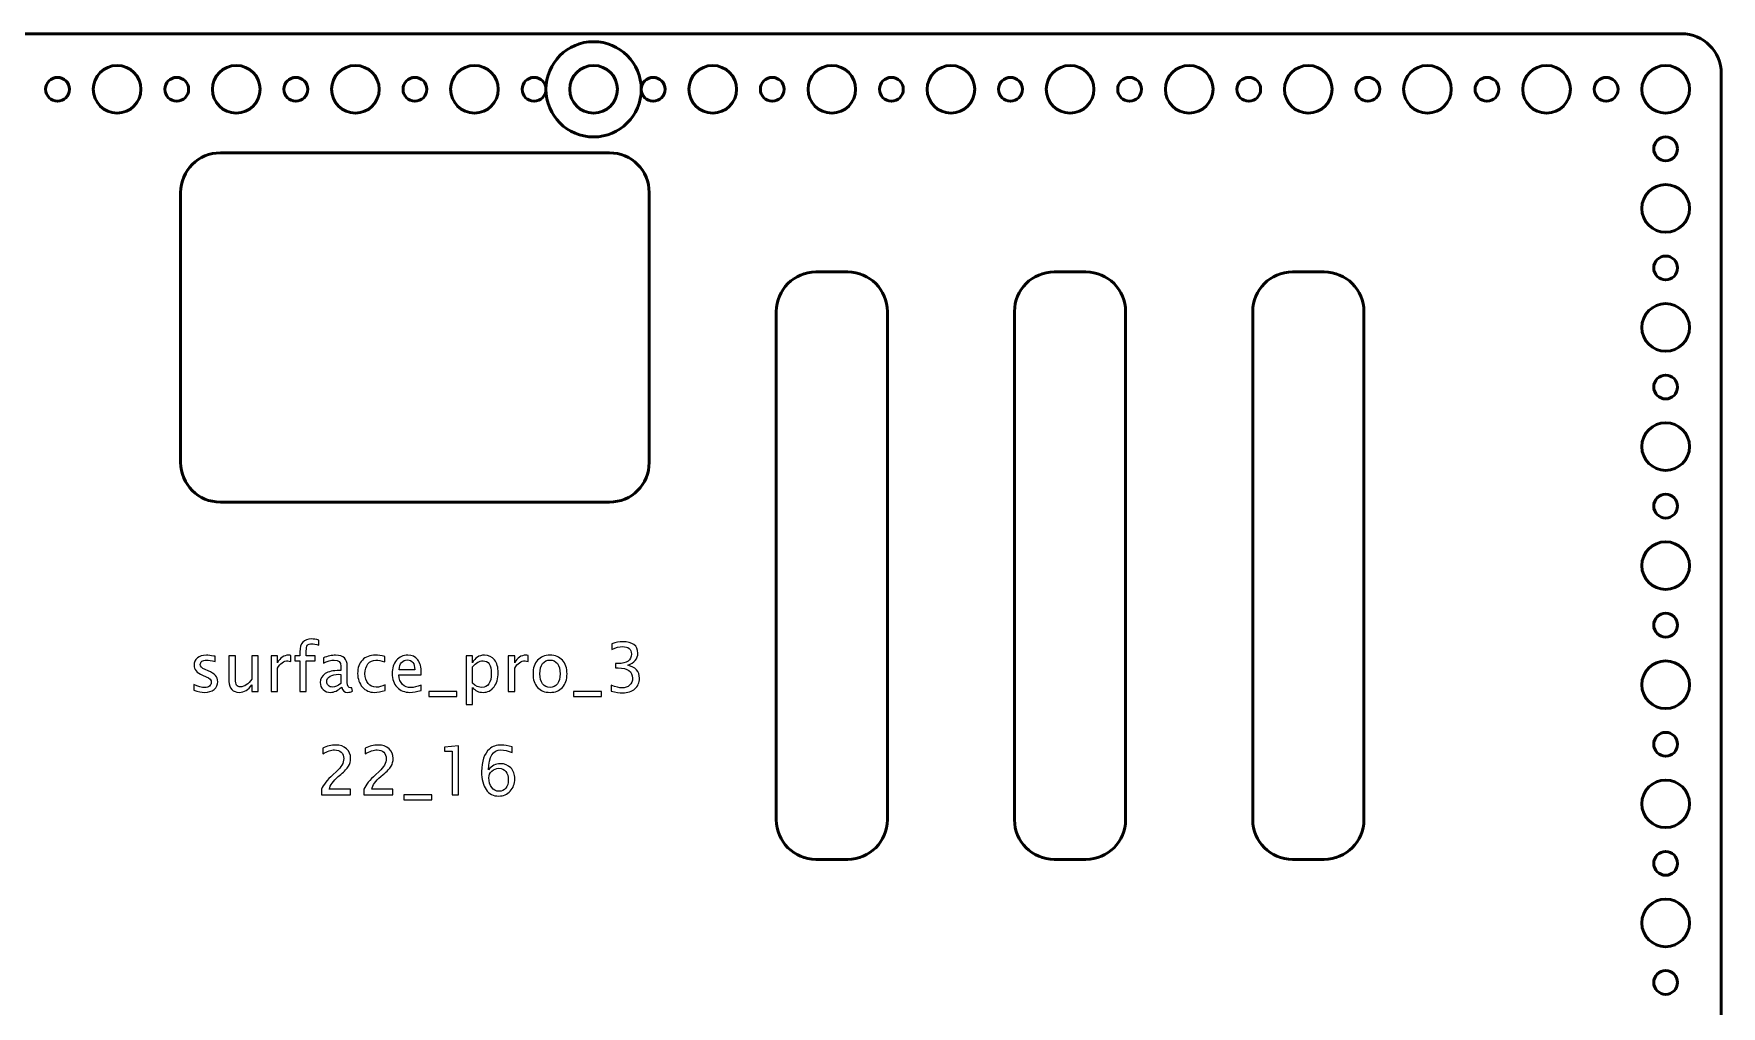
# Model space of a CAD drawing. Header units: centimetres. Extents: x -69 to 69, y -115 to 104.
# Drawn here: x 40.2 to 61.45, y -45.3 to -33.05 of the extents above; entities that cross this region are included whole.
import ezdxf

# ---------------------------------------------------------------- set-up
doc = ezdxf.new("R2010")
doc.units = ezdxf.units.CM
doc.header["$MEASUREMENT"] = 0
doc.layers.add('Layer 1', color=7, linetype='Continuous')

msp = doc.modelspace()

# ---------------------------------------------------------------- linework, layer by layer
at = {"layer": 'Layer 1', "color": 4, "lineweight": 53}
msp.add_ellipse((47.24999, -33.75001), major_axis=(0, 0.60001), ratio=1, dxfattribs=at)
at = {"layer": 'Layer 1', "lineweight": 53}
for centre, major_axis in [((41.24999, -33.75001), (0, 0.30001)), ((42.74999, -33.75001), (0, 0.30001)), ((44.24999, -33.75001), (0, 0.30001)), ((45.74999, -33.75001), (0, 0.30001)), ((47.24999, -33.75001), (0, 0.30001)), ((48.74999, -33.75001), (0, 0.30001)), ((50.24999, -33.75001), (0, 0.30001)), ((51.74999, -33.75001), (0, 0.30001)), ((53.24999, -33.75001), (0, 0.30001)), ((54.74999, -33.75001), (0, 0.30001)), ((56.24999, -33.75001), (0, 0.30001)), ((57.74999, -33.75001), (0, 0.30001)), ((59.24999, -33.75001), (0, 0.30001)), ((60.74999, -33.75001), (0, 0.30001)), ((40.5, -33.75), (0, 0.15)), ((42, -33.75), (0, 0.15)), ((43.5, -33.75), (0, 0.15)), ((45, -33.75), (0, 0.15)), ((46.5, -33.75), (0, 0.15)), ((48, -33.75), (0, 0.15)), ((49.5, -33.75), (0, 0.15)), ((51, -33.75), (0, 0.15)), ((52.5, -33.75), (0, 0.15)), ((54, -33.75), (0, 0.15)), ((55.5, -33.75), (0, 0.15)), ((57, -33.75), (0, 0.15)), ((58.5, -33.75), (0, 0.15)), ((60, -33.75), (0, 0.15))]:
    msp.add_ellipse(centre, major_axis=major_axis, ratio=1, dxfattribs=at)
for points, knots in [([(61.45, -56.45), (61.45, -56.45), (61.45, -33.55), (61.45, -33.55), (61.45, -33.55), (61.45, -33.27386), (61.22614, -33.05), (60.95, -33.05), (60.95, -33.05), (60.95, -33.05), (29.05, -33.05), (29.05, -33.05), (29.05, -33.05), (28.77386, -33.05), (28.55, -33.27386), (28.55, -33.55), (28.55, -33.55), (28.55, -33.55), (28.55, -56.45), (28.55, -56.45), (28.55, -56.45), (28.55, -56.72614), (28.77386, -56.95), (29.05, -56.95), (29.05, -56.95), (29.05, -56.95), (60.95, -56.95), (60.95, -56.95), (60.95, -56.95), (61.22614, -56.95), (61.45, -56.72614), (61.45, -56.45)], [0, 0, 0, 0, 0.11111111, 0.11111111, 0.11111111, 0.11111111, 0.22222222, 0.22222222, 0.22222222, 0.22222222, 0.33333333, 0.33333333, 0.33333333, 0.33333333, 0.44444444, 0.44444444, 0.44444444, 0.44444444, 0.55555556, 0.55555556, 0.55555556, 0.55555556, 0.66666667, 0.66666667, 0.66666667, 0.66666667, 0.77777778, 0.77777778, 0.77777778, 0.77777778, 1, 1, 1, 1]), ([(60.9, -34.5), (60.9, -34.41716), (60.83284, -34.35), (60.75, -34.35), (60.75, -34.35), (60.66716, -34.35), (60.6, -34.41716), (60.6, -34.5), (60.6, -34.5), (60.6, -34.58284), (60.66716, -34.65), (60.75, -34.65), (60.75, -34.65), (60.83284, -34.65), (60.9, -34.58284), (60.9, -34.5)], [0, 0, 0, 0, 0.2, 0.2, 0.2, 0.2, 0.4, 0.4, 0.4, 0.4, 0.6, 0.6, 0.6, 0.6, 1, 1, 1, 1]), ([(47.95, -38.45), (47.95, -38.45), (47.95, -35.05), (47.95, -35.05), (47.95, -35.05), (47.95, -34.77386), (47.72614, -34.55), (47.45, -34.55), (47.45, -34.55), (47.45, -34.55), (42.55, -34.55), (42.55, -34.55), (42.55, -34.55), (42.27386, -34.55), (42.05, -34.77386), (42.05, -35.05), (42.05, -35.05), (42.05, -35.05), (42.05, -38.45), (42.05, -38.45), (42.05, -38.45), (42.05, -38.72614), (42.27386, -38.95), (42.55, -38.95), (42.55, -38.95), (42.55, -38.95), (47.45, -38.95), (47.45, -38.95), (47.45, -38.95), (47.72614, -38.95), (47.95, -38.72614), (47.95, -38.45)], [0, 0, 0, 0, 0.11111111, 0.11111111, 0.11111111, 0.11111111, 0.22222222, 0.22222222, 0.22222222, 0.22222222, 0.33333333, 0.33333333, 0.33333333, 0.33333333, 0.44444444, 0.44444444, 0.44444444, 0.44444444, 0.55555556, 0.55555556, 0.55555556, 0.55555556, 0.66666667, 0.66666667, 0.66666667, 0.66666667, 0.77777778, 0.77777778, 0.77777778, 0.77777778, 1, 1, 1, 1]), ([(61.05, -35.25), (61.05, -35.08431), (60.91569, -34.95), (60.75, -34.95), (60.75, -34.95), (60.58431, -34.95), (60.45, -35.08431), (60.45, -35.25), (60.45, -35.25), (60.45, -35.41569), (60.58431, -35.55), (60.75, -35.55), (60.75, -35.55), (60.91569, -35.55), (61.05, -35.41569), (61.05, -35.25)], [0, 0, 0, 0, 0.2, 0.2, 0.2, 0.2, 0.4, 0.4, 0.4, 0.4, 0.6, 0.6, 0.6, 0.6, 1, 1, 1, 1]), ([(60.9, -36), (60.9, -35.91716), (60.83284, -35.85), (60.75, -35.85), (60.75, -35.85), (60.66716, -35.85), (60.6, -35.91716), (60.6, -36), (60.6, -36), (60.6, -36.08284), (60.66716, -36.15), (60.75, -36.15), (60.75, -36.15), (60.83284, -36.15), (60.9, -36.08284), (60.9, -36)], [0, 0, 0, 0, 0.2, 0.2, 0.2, 0.2, 0.4, 0.4, 0.4, 0.4, 0.6, 0.6, 0.6, 0.6, 1, 1, 1, 1]), ([(50.95, -42.95), (50.95, -42.95), (50.95, -36.55), (50.95, -36.55), (50.95, -36.55), (50.95, -36.27386), (50.72614, -36.05), (50.45, -36.05), (50.45, -36.05), (50.45, -36.05), (50.05, -36.05), (50.05, -36.05), (50.05, -36.05), (49.77386, -36.05), (49.55, -36.27386), (49.55, -36.55), (49.55, -36.55), (49.55, -36.55), (49.55, -42.95), (49.55, -42.95), (49.55, -42.95), (49.55, -43.22614), (49.77386, -43.45), (50.05, -43.45), (50.05, -43.45), (50.05, -43.45), (50.45, -43.45), (50.45, -43.45), (50.45, -43.45), (50.72614, -43.45), (50.95, -43.22614), (50.95, -42.95)], [0, 0, 0, 0, 0.11111111, 0.11111111, 0.11111111, 0.11111111, 0.22222222, 0.22222222, 0.22222222, 0.22222222, 0.33333333, 0.33333333, 0.33333333, 0.33333333, 0.44444444, 0.44444444, 0.44444444, 0.44444444, 0.55555556, 0.55555556, 0.55555556, 0.55555556, 0.66666667, 0.66666667, 0.66666667, 0.66666667, 0.77777778, 0.77777778, 0.77777778, 0.77777778, 1, 1, 1, 1]), ([(53.95, -42.95), (53.95, -42.95), (53.95, -36.55), (53.95, -36.55), (53.95, -36.55), (53.95, -36.27386), (53.72614, -36.05), (53.45, -36.05), (53.45, -36.05), (53.45, -36.05), (53.05, -36.05), (53.05, -36.05), (53.05, -36.05), (52.77386, -36.05), (52.55, -36.27386), (52.55, -36.55), (52.55, -36.55), (52.55, -36.55), (52.55, -42.95), (52.55, -42.95), (52.55, -42.95), (52.55, -43.22614), (52.77386, -43.45), (53.05, -43.45), (53.05, -43.45), (53.05, -43.45), (53.45, -43.45), (53.45, -43.45), (53.45, -43.45), (53.72614, -43.45), (53.95, -43.22614), (53.95, -42.95)], [0, 0, 0, 0, 0.11111111, 0.11111111, 0.11111111, 0.11111111, 0.22222222, 0.22222222, 0.22222222, 0.22222222, 0.33333333, 0.33333333, 0.33333333, 0.33333333, 0.44444444, 0.44444444, 0.44444444, 0.44444444, 0.55555556, 0.55555556, 0.55555556, 0.55555556, 0.66666667, 0.66666667, 0.66666667, 0.66666667, 0.77777778, 0.77777778, 0.77777778, 0.77777778, 1, 1, 1, 1]), ([(56.95, -42.95), (56.95, -42.95), (56.95, -36.55), (56.95, -36.55), (56.95, -36.55), (56.95, -36.27386), (56.72614, -36.05), (56.45, -36.05), (56.45, -36.05), (56.45, -36.05), (56.05, -36.05), (56.05, -36.05), (56.05, -36.05), (55.77386, -36.05), (55.55, -36.27386), (55.55, -36.55), (55.55, -36.55), (55.55, -36.55), (55.55, -42.95), (55.55, -42.95), (55.55, -42.95), (55.55, -43.22614), (55.77386, -43.45), (56.05, -43.45), (56.05, -43.45), (56.05, -43.45), (56.45, -43.45), (56.45, -43.45), (56.45, -43.45), (56.72614, -43.45), (56.95, -43.22614), (56.95, -42.95)], [0, 0, 0, 0, 0.11111111, 0.11111111, 0.11111111, 0.11111111, 0.22222222, 0.22222222, 0.22222222, 0.22222222, 0.33333333, 0.33333333, 0.33333333, 0.33333333, 0.44444444, 0.44444444, 0.44444444, 0.44444444, 0.55555556, 0.55555556, 0.55555556, 0.55555556, 0.66666667, 0.66666667, 0.66666667, 0.66666667, 0.77777778, 0.77777778, 0.77777778, 0.77777778, 1, 1, 1, 1]), ([(61.05, -36.75), (61.05, -36.58431), (60.91569, -36.45), (60.75, -36.45), (60.75, -36.45), (60.58431, -36.45), (60.45, -36.58431), (60.45, -36.75), (60.45, -36.75), (60.45, -36.91569), (60.58431, -37.05), (60.75, -37.05), (60.75, -37.05), (60.91569, -37.05), (61.05, -36.91569), (61.05, -36.75)], [0, 0, 0, 0, 0.2, 0.2, 0.2, 0.2, 0.4, 0.4, 0.4, 0.4, 0.6, 0.6, 0.6, 0.6, 1, 1, 1, 1]), ([(60.6, -37.5), (60.6, -37.41716), (60.66716, -37.35), (60.75, -37.35), (60.75, -37.35), (60.83284, -37.35), (60.9, -37.41716), (60.9, -37.5), (60.9, -37.5), (60.9, -37.58284), (60.83284, -37.65), (60.75, -37.65), (60.75, -37.65), (60.66716, -37.65), (60.6, -37.58284), (60.6, -37.5)], [0, 0, 0, 0, 0.2, 0.2, 0.2, 0.2, 0.4, 0.4, 0.4, 0.4, 0.6, 0.6, 0.6, 0.6, 1, 1, 1, 1]), ([(60.45, -38.25), (60.45, -38.08431), (60.58431, -37.95), (60.75, -37.95), (60.75, -37.95), (60.91569, -37.95), (61.05, -38.08431), (61.05, -38.25), (61.05, -38.25), (61.05, -38.41569), (60.91569, -38.55), (60.75, -38.55), (60.75, -38.55), (60.58431, -38.55), (60.45, -38.41569), (60.45, -38.25)], [0, 0, 0, 0, 0.2, 0.2, 0.2, 0.2, 0.4, 0.4, 0.4, 0.4, 0.6, 0.6, 0.6, 0.6, 1, 1, 1, 1]), ([(60.6, -39), (60.6, -38.91716), (60.66716, -38.85), (60.75, -38.85), (60.75, -38.85), (60.83284, -38.85), (60.9, -38.91716), (60.9, -39), (60.9, -39), (60.9, -39.08284), (60.83284, -39.15), (60.75, -39.15), (60.75, -39.15), (60.66716, -39.15), (60.6, -39.08284), (60.6, -39)], [0, 0, 0, 0, 0.2, 0.2, 0.2, 0.2, 0.4, 0.4, 0.4, 0.4, 0.6, 0.6, 0.6, 0.6, 1, 1, 1, 1]), ([(60.45, -39.75), (60.45, -39.58431), (60.58431, -39.45), (60.75, -39.45), (60.75, -39.45), (60.91569, -39.45), (61.05, -39.58431), (61.05, -39.75), (61.05, -39.75), (61.05, -39.91569), (60.91569, -40.05), (60.75, -40.05), (60.75, -40.05), (60.58431, -40.05), (60.45, -39.91569), (60.45, -39.75)], [0, 0, 0, 0, 0.2, 0.2, 0.2, 0.2, 0.4, 0.4, 0.4, 0.4, 0.6, 0.6, 0.6, 0.6, 1, 1, 1, 1]), ([(60.6, -40.5), (60.6, -40.41716), (60.66716, -40.35), (60.75, -40.35), (60.75, -40.35), (60.83284, -40.35), (60.9, -40.41716), (60.9, -40.5), (60.9, -40.5), (60.9, -40.58284), (60.83284, -40.65), (60.75, -40.65), (60.75, -40.65), (60.66716, -40.65), (60.6, -40.58284), (60.6, -40.5)], [0, 0, 0, 0, 0.2, 0.2, 0.2, 0.2, 0.4, 0.4, 0.4, 0.4, 0.6, 0.6, 0.6, 0.6, 1, 1, 1, 1]), ([(60.45, -41.25), (60.45, -41.08431), (60.58431, -40.95), (60.75, -40.95), (60.75, -40.95), (60.91569, -40.95), (61.05, -41.08431), (61.05, -41.25), (61.05, -41.25), (61.05, -41.41569), (60.91569, -41.55), (60.75, -41.55), (60.75, -41.55), (60.58431, -41.55), (60.45, -41.41569), (60.45, -41.25)], [0, 0, 0, 0, 0.2, 0.2, 0.2, 0.2, 0.4, 0.4, 0.4, 0.4, 0.6, 0.6, 0.6, 0.6, 1, 1, 1, 1]), ([(60.6, -42), (60.6, -41.91716), (60.66716, -41.85), (60.75, -41.85), (60.75, -41.85), (60.83284, -41.85), (60.9, -41.91716), (60.9, -42), (60.9, -42), (60.9, -42.08284), (60.83284, -42.15), (60.75, -42.15), (60.75, -42.15), (60.66716, -42.15), (60.6, -42.08284), (60.6, -42)], [0, 0, 0, 0, 0.2, 0.2, 0.2, 0.2, 0.4, 0.4, 0.4, 0.4, 0.6, 0.6, 0.6, 0.6, 1, 1, 1, 1]), ([(60.45, -42.75), (60.45, -42.58431), (60.58431, -42.45), (60.75, -42.45), (60.75, -42.45), (60.91569, -42.45), (61.05, -42.58431), (61.05, -42.75), (61.05, -42.75), (61.05, -42.91569), (60.91569, -43.05), (60.75, -43.05), (60.75, -43.05), (60.58431, -43.05), (60.45, -42.91569), (60.45, -42.75)], [0, 0, 0, 0, 0.2, 0.2, 0.2, 0.2, 0.4, 0.4, 0.4, 0.4, 0.6, 0.6, 0.6, 0.6, 1, 1, 1, 1]), ([(60.6, -43.5), (60.6, -43.41716), (60.66716, -43.35), (60.75, -43.35), (60.75, -43.35), (60.83284, -43.35), (60.9, -43.41716), (60.9, -43.5), (60.9, -43.5), (60.9, -43.58284), (60.83284, -43.65), (60.75, -43.65), (60.75, -43.65), (60.66716, -43.65), (60.6, -43.58284), (60.6, -43.5)], [0, 0, 0, 0, 0.2, 0.2, 0.2, 0.2, 0.4, 0.4, 0.4, 0.4, 0.6, 0.6, 0.6, 0.6, 1, 1, 1, 1]), ([(60.45, -44.25), (60.45, -44.08431), (60.58431, -43.95), (60.75, -43.95), (60.75, -43.95), (60.91569, -43.95), (61.05, -44.08431), (61.05, -44.25), (61.05, -44.25), (61.05, -44.41569), (60.91569, -44.55), (60.75, -44.55), (60.75, -44.55), (60.58431, -44.55), (60.45, -44.41569), (60.45, -44.25)], [0, 0, 0, 0, 0.2, 0.2, 0.2, 0.2, 0.4, 0.4, 0.4, 0.4, 0.6, 0.6, 0.6, 0.6, 1, 1, 1, 1]), ([(60.6, -45), (60.6, -44.91716), (60.66716, -44.85), (60.75, -44.85), (60.75, -44.85), (60.83284, -44.85), (60.9, -44.91716), (60.9, -45), (60.9, -45), (60.9, -45.08284), (60.83284, -45.15), (60.75, -45.15), (60.75, -45.15), (60.66716, -45.15), (60.6, -45.08284), (60.6, -45)], [0, 0, 0, 0, 0.2, 0.2, 0.2, 0.2, 0.4, 0.4, 0.4, 0.4, 0.6, 0.6, 0.6, 0.6, 1, 1, 1, 1])]:
    msp.add_open_spline(points, degree=3, knots=knots, dxfattribs=at)
at = {"layer": 'Layer 1', "color": 5, "lineweight": 9}
for points, knots in [([(43.55091, -41.33622), (43.55091, -41.33622), (43.55091, -40.94845), (43.55091, -40.94845), (43.55091, -40.94845), (43.55091, -40.94845), (43.48727, -40.94845), (43.48727, -40.94845), (43.48727, -40.94845), (43.48727, -40.94845), (43.48727, -40.88748), (43.48727, -40.88748), (43.48727, -40.88748), (43.48727, -40.88748), (43.55091, -40.88748), (43.55091, -40.88748), (43.55091, -40.88748), (43.55091, -40.88748), (43.55091, -40.83372), (43.55091, -40.83372), (43.55091, -40.83372), (43.55091, -40.72676), (43.59974, -40.67328), (43.69738, -40.67328), (43.69738, -40.67328), (43.72476, -40.67328), (43.7558, -40.67779), (43.79052, -40.68682), (43.79052, -40.68682), (43.79052, -40.68682), (43.79052, -40.75202), (43.79052, -40.75202), (43.79052, -40.75202), (43.75369, -40.74016), (43.7242, -40.73424), (43.70204, -40.73424), (43.70204, -40.73424), (43.67509, -40.73424), (43.65674, -40.74059), (43.64701, -40.75343), (43.64701, -40.75343), (43.63713, -40.76627), (43.63219, -40.79012), (43.63219, -40.82497), (43.63219, -40.82497), (43.63219, -40.82497), (43.63219, -40.88748), (43.63219, -40.88748), (43.63219, -40.88748), (43.63219, -40.88748), (43.74494, -40.88748), (43.74494, -40.88748), (43.74494, -40.88748), (43.74494, -40.88748), (43.74494, -40.94845), (43.74494, -40.94845), (43.74494, -40.94845), (43.74494, -40.94845), (43.63219, -40.94845), (43.63219, -40.94845), (43.63219, -40.94845), (43.63219, -40.94845), (43.63219, -41.33622), (43.63219, -41.33622), (43.63219, -41.33622), (43.63219, -41.33622), (43.55091, -41.33622), (43.55091, -41.33622)], [0, 0, 0, 0, 0.05555556, 0.05555556, 0.05555556, 0.05555556, 0.11111111, 0.11111111, 0.11111111, 0.11111111, 0.16666667, 0.16666667, 0.16666667, 0.16666667, 0.22222222, 0.22222222, 0.22222222, 0.22222222, 0.27777778, 0.27777778, 0.27777778, 0.27777778, 0.33333333, 0.33333333, 0.33333333, 0.33333333, 0.38888889, 0.38888889, 0.38888889, 0.38888889, 0.44444444, 0.44444444, 0.44444444, 0.44444444, 0.5, 0.5, 0.5, 0.5, 0.55555556, 0.55555556, 0.55555556, 0.55555556, 0.61111111, 0.61111111, 0.61111111, 0.61111111, 0.66666667, 0.66666667, 0.66666667, 0.66666667, 0.72222222, 0.72222222, 0.72222222, 0.72222222, 0.77777778, 0.77777778, 0.77777778, 0.77777778, 0.83333333, 0.83333333, 0.83333333, 0.83333333, 0.88888889, 0.88888889, 0.88888889, 0.88888889, 1, 1, 1, 1]), ([(47.47101, -41.33199), (47.47101, -41.33199), (47.47101, -41.25579), (47.47101, -41.25579), (47.47101, -41.25579), (47.52915, -41.27893), (47.57473, -41.2905), (47.60817, -41.2905), (47.60817, -41.2905), (47.64754, -41.2905), (47.67929, -41.27921), (47.7037, -41.25649), (47.7037, -41.25649), (47.72812, -41.23377), (47.74025, -41.20414), (47.74025, -41.16773), (47.74025, -41.16773), (47.74025, -41.08137), (47.68014, -41.03819), (47.55991, -41.03819), (47.55991, -41.03819), (47.55991, -41.03819), (47.52774, -41.03819), (47.52774, -41.03819), (47.52774, -41.03819), (47.52774, -41.03819), (47.52774, -40.98358), (47.52774, -40.98358), (47.52774, -40.98358), (47.52774, -40.98358), (47.55624, -40.98316), (47.55624, -40.98316), (47.55624, -40.98316), (47.66927, -40.98316), (47.72586, -40.94337), (47.72586, -40.86364), (47.72586, -40.86364), (47.72586, -40.80112), (47.68832, -40.7698), (47.61339, -40.7698), (47.61339, -40.7698), (47.57318, -40.7698), (47.52858, -40.78137), (47.47948, -40.80451), (47.47948, -40.80451), (47.47948, -40.80451), (47.47948, -40.73339), (47.47948, -40.73339), (47.47948, -40.73339), (47.5276, -40.71702), (47.57402, -40.70884), (47.61861, -40.70884), (47.61861, -40.70884), (47.67929, -40.70884), (47.726, -40.72097), (47.75845, -40.74524), (47.75845, -40.74524), (47.79091, -40.76937), (47.80714, -40.80451), (47.80714, -40.85051), (47.80714, -40.85051), (47.80714, -40.92234), (47.76466, -40.97356), (47.67957, -41.00404), (47.67957, -41.00404), (47.77821, -41.02704), (47.82746, -41.08109), (47.82746, -41.16646), (47.82746, -41.16646), (47.82746, -41.22404), (47.80841, -41.26933), (47.77045, -41.30221), (47.77045, -41.30221), (47.73249, -41.33509), (47.68028, -41.35146), (47.61396, -41.35146), (47.61396, -41.35146), (47.57614, -41.35146), (47.52858, -41.34497), (47.47101, -41.33199)], [0, 0, 0, 0, 0.04761905, 0.04761905, 0.04761905, 0.04761905, 0.0952381, 0.0952381, 0.0952381, 0.0952381, 0.14285714, 0.14285714, 0.14285714, 0.14285714, 0.19047619, 0.19047619, 0.19047619, 0.19047619, 0.23809524, 0.23809524, 0.23809524, 0.23809524, 0.28571429, 0.28571429, 0.28571429, 0.28571429, 0.33333333, 0.33333333, 0.33333333, 0.33333333, 0.38095238, 0.38095238, 0.38095238, 0.38095238, 0.42857143, 0.42857143, 0.42857143, 0.42857143, 0.47619048, 0.47619048, 0.47619048, 0.47619048, 0.52380952, 0.52380952, 0.52380952, 0.52380952, 0.57142857, 0.57142857, 0.57142857, 0.57142857, 0.61904762, 0.61904762, 0.61904762, 0.61904762, 0.66666667, 0.66666667, 0.66666667, 0.66666667, 0.71428571, 0.71428571, 0.71428571, 0.71428571, 0.76190476, 0.76190476, 0.76190476, 0.76190476, 0.80952381, 0.80952381, 0.80952381, 0.80952381, 0.85714286, 0.85714286, 0.85714286, 0.85714286, 0.9047619, 0.9047619, 0.9047619, 0.9047619, 1, 1, 1, 1]), ([(42.21599, -41.32013), (42.21599, -41.32013), (42.21599, -41.24563), (42.21599, -41.24563), (42.21599, -41.24563), (42.26919, -41.27216), (42.31534, -41.28542), (42.35471, -41.28542), (42.35471, -41.28542), (42.37813, -41.28542), (42.3976, -41.27907), (42.41299, -41.26637), (42.41299, -41.26637), (42.42837, -41.25381), (42.43613, -41.23801), (42.43613, -41.21896), (42.43613, -41.21896), (42.43613, -41.19116), (42.41454, -41.16816), (42.37136, -41.14995), (42.37136, -41.14995), (42.37136, -41.14995), (42.3238, -41.12977), (42.3238, -41.12977), (42.3238, -41.12977), (42.25367, -41.1007), (42.21853, -41.05865), (42.21853, -41.00404), (42.21853, -41.00404), (42.21853, -40.96496), (42.23236, -40.93419), (42.26002, -40.91176), (42.26002, -40.91176), (42.28768, -40.88932), (42.32564, -40.87817), (42.37376, -40.87817), (42.37376, -40.87817), (42.39873, -40.87817), (42.42978, -40.88156), (42.46661, -40.88847), (42.46661, -40.88847), (42.46661, -40.88847), (42.48354, -40.89172), (42.48354, -40.89172), (42.48354, -40.89172), (42.48354, -40.89172), (42.48354, -40.95945), (42.48354, -40.95945), (42.48354, -40.95945), (42.43824, -40.94591), (42.40212, -40.93913), (42.37517, -40.93913), (42.37517, -40.93913), (42.35146, -40.93913), (42.33269, -40.94435), (42.31844, -40.95465), (42.31844, -40.95465), (42.30433, -40.96496), (42.29727, -40.97878), (42.29727, -40.99614), (42.29727, -40.99614), (42.29727, -41.02055), (42.31703, -41.0413), (42.35668, -41.05809), (42.35668, -41.05809), (42.35668, -41.05809), (42.39577, -41.0746), (42.39577, -41.0746), (42.39577, -41.0746), (42.44008, -41.09323), (42.47141, -41.11298), (42.48975, -41.13372), (42.48975, -41.13372), (42.50824, -41.15447), (42.51741, -41.18043), (42.51741, -41.21148), (42.51741, -41.21148), (42.51741, -41.25085), (42.50189, -41.28316), (42.4707, -41.30842), (42.4707, -41.30842), (42.43966, -41.33368), (42.39986, -41.34638), (42.35146, -41.34638), (42.35146, -41.34638), (42.31421, -41.34638), (42.26919, -41.33763), (42.21599, -41.32013)], [0, 0, 0, 0, 0.04347826, 0.04347826, 0.04347826, 0.04347826, 0.08695652, 0.08695652, 0.08695652, 0.08695652, 0.13043478, 0.13043478, 0.13043478, 0.13043478, 0.17391304, 0.17391304, 0.17391304, 0.17391304, 0.2173913, 0.2173913, 0.2173913, 0.2173913, 0.26086957, 0.26086957, 0.26086957, 0.26086957, 0.30434783, 0.30434783, 0.30434783, 0.30434783, 0.34782609, 0.34782609, 0.34782609, 0.34782609, 0.39130435, 0.39130435, 0.39130435, 0.39130435, 0.43478261, 0.43478261, 0.43478261, 0.43478261, 0.47826087, 0.47826087, 0.47826087, 0.47826087, 0.52173913, 0.52173913, 0.52173913, 0.52173913, 0.56521739, 0.56521739, 0.56521739, 0.56521739, 0.60869565, 0.60869565, 0.60869565, 0.60869565, 0.65217391, 0.65217391, 0.65217391, 0.65217391, 0.69565217, 0.69565217, 0.69565217, 0.69565217, 0.73913043, 0.73913043, 0.73913043, 0.73913043, 0.7826087, 0.7826087, 0.7826087, 0.7826087, 0.82608696, 0.82608696, 0.82608696, 0.82608696, 0.86956522, 0.86956522, 0.86956522, 0.86956522, 0.91304348, 0.91304348, 0.91304348, 0.91304348, 1, 1, 1, 1]), ([(42.94483, -41.33622), (42.94483, -41.33622), (42.94483, -41.25184), (42.94483, -41.25184), (42.94483, -41.25184), (42.90151, -41.31491), (42.84888, -41.34638), (42.78707, -41.34638), (42.78707, -41.34638), (42.74784, -41.34638), (42.71666, -41.3341), (42.69351, -41.30941), (42.69351, -41.30941), (42.67023, -41.28471), (42.65866, -41.25155), (42.65866, -41.20964), (42.65866, -41.20964), (42.65866, -41.20964), (42.65866, -40.88748), (42.65866, -40.88748), (42.65866, -40.88748), (42.65866, -40.88748), (42.73994, -40.88748), (42.73994, -40.88748), (42.73994, -40.88748), (42.73994, -40.88748), (42.73994, -41.18311), (42.73994, -41.18311), (42.73994, -41.18311), (42.73994, -41.21684), (42.74488, -41.24069), (42.75462, -41.2548), (42.75462, -41.2548), (42.76449, -41.26905), (42.78086, -41.27611), (42.80386, -41.27611), (42.80386, -41.27611), (42.85354, -41.27611), (42.90067, -41.24351), (42.94483, -41.17817), (42.94483, -41.17817), (42.94483, -41.17817), (42.94483, -40.88748), (42.94483, -40.88748), (42.94483, -40.88748), (42.94483, -40.88748), (43.02612, -40.88748), (43.02612, -40.88748), (43.02612, -40.88748), (43.02612, -40.88748), (43.02612, -41.33622), (43.02612, -41.33622), (43.02612, -41.33622), (43.02612, -41.33622), (42.94483, -41.33622), (42.94483, -41.33622)], [0, 0, 0, 0, 0.06666667, 0.06666667, 0.06666667, 0.06666667, 0.13333333, 0.13333333, 0.13333333, 0.13333333, 0.2, 0.2, 0.2, 0.2, 0.26666667, 0.26666667, 0.26666667, 0.26666667, 0.33333333, 0.33333333, 0.33333333, 0.33333333, 0.4, 0.4, 0.4, 0.4, 0.46666667, 0.46666667, 0.46666667, 0.46666667, 0.53333333, 0.53333333, 0.53333333, 0.53333333, 0.6, 0.6, 0.6, 0.6, 0.66666667, 0.66666667, 0.66666667, 0.66666667, 0.73333333, 0.73333333, 0.73333333, 0.73333333, 0.8, 0.8, 0.8, 0.8, 0.86666667, 0.86666667, 0.86666667, 0.86666667, 1, 1, 1, 1]), ([(43.18924, -41.33622), (43.18924, -41.33622), (43.18924, -40.88748), (43.18924, -40.88748), (43.18924, -40.88748), (43.18924, -40.88748), (43.27052, -40.88748), (43.27052, -40.88748), (43.27052, -40.88748), (43.27052, -40.88748), (43.27052, -40.97229), (43.27052, -40.97229), (43.27052, -40.97229), (43.30284, -40.9095), (43.34968, -40.87817), (43.41121, -40.87817), (43.41121, -40.87817), (43.41953, -40.87817), (43.42828, -40.87888), (43.43731, -40.88029), (43.43731, -40.88029), (43.43731, -40.88029), (43.43731, -40.95635), (43.43731, -40.95635), (43.43731, -40.95635), (43.4232, -40.95169), (43.41079, -40.94929), (43.40006, -40.94929), (43.40006, -40.94929), (43.34841, -40.94929), (43.30523, -40.97977), (43.27052, -41.04087), (43.27052, -41.04087), (43.27052, -41.04087), (43.27052, -41.33622), (43.27052, -41.33622), (43.27052, -41.33622), (43.27052, -41.33622), (43.18924, -41.33622), (43.18924, -41.33622)], [0, 0, 0, 0, 0.09090909, 0.09090909, 0.09090909, 0.09090909, 0.18181818, 0.18181818, 0.18181818, 0.18181818, 0.27272727, 0.27272727, 0.27272727, 0.27272727, 0.36363636, 0.36363636, 0.36363636, 0.36363636, 0.45454545, 0.45454545, 0.45454545, 0.45454545, 0.54545455, 0.54545455, 0.54545455, 0.54545455, 0.63636364, 0.63636364, 0.63636364, 0.63636364, 0.72727273, 0.72727273, 0.72727273, 0.72727273, 0.81818182, 0.81818182, 0.81818182, 0.81818182, 1, 1, 1, 1]), ([(44.07824, -41.27907), (44.02942, -41.32394), (43.98243, -41.34638), (43.93727, -41.34638), (43.93727, -41.34638), (43.90016, -41.34638), (43.86926, -41.33481), (43.84484, -41.31153), (43.84484, -41.31153), (43.82029, -41.28824), (43.80801, -41.25889), (43.80801, -41.22347), (43.80801, -41.22347), (43.80801, -41.17451), (43.82862, -41.13683), (43.86982, -41.11058), (43.86982, -41.11058), (43.91103, -41.08434), (43.97015, -41.07121), (44.0472, -41.07121), (44.0472, -41.07121), (44.0472, -41.07121), (44.06625, -41.07121), (44.06625, -41.07121), (44.06625, -41.07121), (44.06625, -41.07121), (44.06625, -41.01717), (44.06625, -41.01717), (44.06625, -41.01717), (44.06625, -40.9651), (44.03915, -40.93913), (43.98483, -40.93913), (43.98483, -40.93913), (43.94278, -40.93913), (43.89677, -40.9524), (43.84696, -40.97893), (43.84696, -40.97893), (43.84696, -40.97893), (43.84696, -40.91204), (43.84696, -40.91204), (43.84696, -40.91204), (43.90171, -40.88946), (43.95336, -40.87817), (44.00176, -40.87817), (44.00176, -40.87817), (44.05157, -40.87817), (44.0884, -40.88946), (44.11197, -40.91218), (44.11197, -40.91218), (44.13567, -40.9349), (44.14753, -40.96989), (44.14753, -41.01717), (44.14753, -41.01717), (44.14753, -41.01717), (44.14753, -41.21994), (44.14753, -41.21994), (44.14753, -41.21994), (44.14753, -41.26637), (44.16178, -41.28965), (44.19043, -41.28965), (44.19043, -41.28965), (44.19395, -41.28965), (44.19918, -41.28909), (44.20609, -41.28796), (44.20609, -41.28796), (44.20609, -41.28796), (44.21188, -41.33312), (44.21188, -41.33312), (44.21188, -41.33312), (44.19339, -41.34201), (44.17307, -41.34638), (44.15077, -41.34638), (44.15077, -41.34638), (44.11281, -41.34638), (44.08868, -41.32394), (44.07824, -41.27907)], [0, 0, 0, 0, 0.05, 0.05, 0.05, 0.05, 0.1, 0.1, 0.1, 0.1, 0.15, 0.15, 0.15, 0.15, 0.2, 0.2, 0.2, 0.2, 0.25, 0.25, 0.25, 0.25, 0.3, 0.3, 0.3, 0.3, 0.35, 0.35, 0.35, 0.35, 0.4, 0.4, 0.4, 0.4, 0.45, 0.45, 0.45, 0.45, 0.5, 0.5, 0.5, 0.5, 0.55, 0.55, 0.55, 0.55, 0.6, 0.6, 0.6, 0.6, 0.65, 0.65, 0.65, 0.65, 0.7, 0.7, 0.7, 0.7, 0.75, 0.75, 0.75, 0.75, 0.8, 0.8, 0.8, 0.8, 0.85, 0.85, 0.85, 0.85, 0.9, 0.9, 0.9, 0.9, 1, 1, 1, 1]), ([(44.62603, -41.32267), (44.5734, -41.33848), (44.52796, -41.34638), (44.48972, -41.34638), (44.48972, -41.34638), (44.42904, -41.34638), (44.37881, -41.32394), (44.33887, -41.27921), (44.33887, -41.27921), (44.29894, -41.23434), (44.2789, -41.17775), (44.2789, -41.10959), (44.2789, -41.10959), (44.2789, -41.03678), (44.29866, -40.97991), (44.33817, -40.93927), (44.33817, -40.93927), (44.37768, -40.89849), (44.43285, -40.87817), (44.50369, -40.87817), (44.50369, -40.87817), (44.53855, -40.87817), (44.57777, -40.88297), (44.62095, -40.89256), (44.62095, -40.89256), (44.62095, -40.89256), (44.62095, -40.96115), (44.62095, -40.96115), (44.62095, -40.96115), (44.57509, -40.9476), (44.5377, -40.94083), (44.50891, -40.94083), (44.50891, -40.94083), (44.46714, -40.94083), (44.4337, -40.95649), (44.40872, -40.98767), (44.40872, -40.98767), (44.38375, -41.01886), (44.37119, -41.06049), (44.37119, -41.11242), (44.37119, -41.11242), (44.37119, -41.16279), (44.38417, -41.20343), (44.40999, -41.23462), (44.40999, -41.23462), (44.43582, -41.26566), (44.46954, -41.28119), (44.51145, -41.28119), (44.51145, -41.28119), (44.54856, -41.28119), (44.58666, -41.27159), (44.62603, -41.2524), (44.62603, -41.2524), (44.62603, -41.2524), (44.62603, -41.32267), (44.62603, -41.32267)], [0, 0, 0, 0, 0.06666667, 0.06666667, 0.06666667, 0.06666667, 0.13333333, 0.13333333, 0.13333333, 0.13333333, 0.2, 0.2, 0.2, 0.2, 0.26666667, 0.26666667, 0.26666667, 0.26666667, 0.33333333, 0.33333333, 0.33333333, 0.33333333, 0.4, 0.4, 0.4, 0.4, 0.46666667, 0.46666667, 0.46666667, 0.46666667, 0.53333333, 0.53333333, 0.53333333, 0.53333333, 0.6, 0.6, 0.6, 0.6, 0.66666667, 0.66666667, 0.66666667, 0.66666667, 0.73333333, 0.73333333, 0.73333333, 0.73333333, 0.8, 0.8, 0.8, 0.8, 0.86666667, 0.86666667, 0.86666667, 0.86666667, 1, 1, 1, 1]), ([(45.07745, -41.32183), (45.02284, -41.3382), (44.97614, -41.34638), (44.93719, -41.34638), (44.93719, -41.34638), (44.87073, -41.34638), (44.81668, -41.32437), (44.77505, -41.28048), (44.77505, -41.28048), (44.73342, -41.2366), (44.71254, -41.17973), (44.71254, -41.10974), (44.71254, -41.10974), (44.71254, -41.04186), (44.73088, -40.98612), (44.76771, -40.94252), (44.76771, -40.94252), (44.80454, -40.89906), (44.85168, -40.87732), (44.90911, -40.87732), (44.90911, -40.87732), (44.96344, -40.87732), (45.00549, -40.89666), (45.03512, -40.93532), (45.03512, -40.93532), (45.06475, -40.97399), (45.07957, -41.02874), (45.07957, -41.09972), (45.07957, -41.09972), (45.07957, -41.09972), (45.07915, -41.12455), (45.07915, -41.12455), (45.07915, -41.12455), (45.07915, -41.12455), (44.79551, -41.12455), (44.79551, -41.12455), (44.79551, -41.12455), (44.80737, -41.2318), (44.85972, -41.28542), (44.95243, -41.28542), (44.95243, -41.28542), (44.98644, -41.28542), (45.02807, -41.27582), (45.07745, -41.25663), (45.07745, -41.25663), (45.07745, -41.25663), (45.07745, -41.32183), (45.07745, -41.32183)], [0, 0, 0, 0, 0.07692308, 0.07692308, 0.07692308, 0.07692308, 0.15384615, 0.15384615, 0.15384615, 0.15384615, 0.23076923, 0.23076923, 0.23076923, 0.23076923, 0.30769231, 0.30769231, 0.30769231, 0.30769231, 0.38461538, 0.38461538, 0.38461538, 0.38461538, 0.46153846, 0.46153846, 0.46153846, 0.46153846, 0.53846154, 0.53846154, 0.53846154, 0.53846154, 0.61538462, 0.61538462, 0.61538462, 0.61538462, 0.69230769, 0.69230769, 0.69230769, 0.69230769, 0.76923077, 0.76923077, 0.76923077, 0.76923077, 0.84615385, 0.84615385, 0.84615385, 0.84615385, 1, 1, 1, 1]), ([(44.79975, -41.06359), (44.79975, -41.06359), (44.99787, -41.06359), (44.99787, -41.06359), (44.99787, -41.06359), (44.99787, -40.98005), (44.96668, -40.93829), (44.90445, -40.93829), (44.90445, -40.93829), (44.8418, -40.93829), (44.80694, -40.98005), (44.79975, -41.06359)], [0, 0, 0, 0, 0.25, 0.25, 0.25, 0.25, 0.5, 0.5, 0.5, 0.5, 1, 1, 1, 1]), ([(45.64318, -41.49963), (45.64318, -41.49963), (45.64318, -40.88748), (45.64318, -40.88748), (45.64318, -40.88748), (45.64318, -40.88748), (45.72446, -40.88748), (45.72446, -40.88748), (45.72446, -40.88748), (45.72446, -40.88748), (45.72446, -40.97229), (45.72446, -40.97229), (45.72446, -40.97229), (45.75776, -40.9095), (45.80786, -40.87817), (45.8746, -40.87817), (45.8746, -40.87817), (45.92865, -40.87817), (45.97112, -40.89779), (46.00217, -40.93716), (46.00217, -40.93716), (46.03321, -40.97653), (46.04874, -41.03029), (46.04874, -41.09845), (46.04874, -41.09845), (46.04874, -41.17267), (46.0311, -41.23264), (45.99596, -41.27808), (45.99596, -41.27808), (45.96082, -41.32366), (45.91454, -41.34638), (45.85725, -41.34638), (45.85725, -41.34638), (45.80405, -41.34638), (45.75974, -41.32606), (45.72446, -41.28528), (45.72446, -41.28528), (45.72446, -41.28528), (45.72446, -41.49963), (45.72446, -41.49963), (45.72446, -41.49963), (45.72446, -41.49963), (45.64318, -41.49963), (45.64318, -41.49963)], [0, 0, 0, 0, 0.08333333, 0.08333333, 0.08333333, 0.08333333, 0.16666667, 0.16666667, 0.16666667, 0.16666667, 0.25, 0.25, 0.25, 0.25, 0.33333333, 0.33333333, 0.33333333, 0.33333333, 0.41666667, 0.41666667, 0.41666667, 0.41666667, 0.5, 0.5, 0.5, 0.5, 0.58333333, 0.58333333, 0.58333333, 0.58333333, 0.66666667, 0.66666667, 0.66666667, 0.66666667, 0.75, 0.75, 0.75, 0.75, 0.83333333, 0.83333333, 0.83333333, 0.83333333, 1, 1, 1, 1]), ([(45.72446, -41.22926), (45.76637, -41.26665), (45.80631, -41.28542), (45.84426, -41.28542), (45.84426, -41.28542), (45.88166, -41.28542), (45.91059, -41.26976), (45.93091, -41.23857), (45.93091, -41.23857), (45.95137, -41.20739), (45.96153, -41.1635), (45.96153, -41.10677), (45.96153, -41.10677), (45.96153, -41.00179), (45.92681, -40.94929), (45.85739, -40.94929), (45.85739, -40.94929), (45.81195, -40.94929), (45.76764, -40.97385), (45.72446, -41.02309), (45.72446, -41.02309), (45.72446, -41.02309), (45.72446, -41.22926), (45.72446, -41.22926)], [0, 0, 0, 0, 0.14285714, 0.14285714, 0.14285714, 0.14285714, 0.28571429, 0.28571429, 0.28571429, 0.28571429, 0.42857143, 0.42857143, 0.42857143, 0.42857143, 0.57142857, 0.57142857, 0.57142857, 0.57142857, 0.71428571, 0.71428571, 0.71428571, 0.71428571, 1, 1, 1, 1]), ([(46.17602, -41.33622), (46.17602, -41.33622), (46.17602, -40.88748), (46.17602, -40.88748), (46.17602, -40.88748), (46.17602, -40.88748), (46.2573, -40.88748), (46.2573, -40.88748), (46.2573, -40.88748), (46.2573, -40.88748), (46.2573, -40.97229), (46.2573, -40.97229), (46.2573, -40.97229), (46.28962, -40.9095), (46.33646, -40.87817), (46.39799, -40.87817), (46.39799, -40.87817), (46.40631, -40.87817), (46.41506, -40.87888), (46.42409, -40.88029), (46.42409, -40.88029), (46.42409, -40.88029), (46.42409, -40.95635), (46.42409, -40.95635), (46.42409, -40.95635), (46.40998, -40.95169), (46.39757, -40.94929), (46.38684, -40.94929), (46.38684, -40.94929), (46.33519, -40.94929), (46.29201, -40.97977), (46.2573, -41.04087), (46.2573, -41.04087), (46.2573, -41.04087), (46.2573, -41.33622), (46.2573, -41.33622), (46.2573, -41.33622), (46.2573, -41.33622), (46.17602, -41.33622), (46.17602, -41.33622)], [0, 0, 0, 0, 0.09090909, 0.09090909, 0.09090909, 0.09090909, 0.18181818, 0.18181818, 0.18181818, 0.18181818, 0.27272727, 0.27272727, 0.27272727, 0.27272727, 0.36363636, 0.36363636, 0.36363636, 0.36363636, 0.45454545, 0.45454545, 0.45454545, 0.45454545, 0.54545455, 0.54545455, 0.54545455, 0.54545455, 0.63636364, 0.63636364, 0.63636364, 0.63636364, 0.72727273, 0.72727273, 0.72727273, 0.72727273, 0.81818182, 0.81818182, 0.81818182, 0.81818182, 1, 1, 1, 1]), ([(46.7011, -41.34638), (46.6352, -41.34638), (46.58299, -41.32535), (46.5446, -41.2833), (46.5446, -41.2833), (46.50608, -41.24125), (46.48689, -41.1841), (46.48689, -41.11199), (46.48689, -41.11199), (46.48689, -41.04003), (46.50608, -40.98302), (46.5446, -40.94111), (46.5446, -40.94111), (46.58299, -40.8992), (46.6352, -40.87817), (46.7011, -40.87817), (46.7011, -40.87817), (46.767, -40.87817), (46.81921, -40.8992), (46.85759, -40.94111), (46.85759, -40.94111), (46.89611, -40.98302), (46.91531, -41.04003), (46.91531, -41.11199), (46.91531, -41.11199), (46.91531, -41.1841), (46.89611, -41.24125), (46.85759, -41.2833), (46.85759, -41.2833), (46.81921, -41.32535), (46.767, -41.34638), (46.7011, -41.34638)], [0, 0, 0, 0, 0.11111111, 0.11111111, 0.11111111, 0.11111111, 0.22222222, 0.22222222, 0.22222222, 0.22222222, 0.33333333, 0.33333333, 0.33333333, 0.33333333, 0.44444444, 0.44444444, 0.44444444, 0.44444444, 0.55555556, 0.55555556, 0.55555556, 0.55555556, 0.66666667, 0.66666667, 0.66666667, 0.66666667, 0.77777778, 0.77777778, 0.77777778, 0.77777778, 1, 1, 1, 1]), ([(46.70096, -41.28542), (46.74117, -41.28542), (46.7725, -41.27032), (46.7948, -41.23998), (46.7948, -41.23998), (46.81695, -41.20978), (46.8281, -41.16703), (46.8281, -41.11199), (46.8281, -41.11199), (46.8281, -41.0571), (46.81695, -41.01449), (46.7948, -40.98429), (46.7948, -40.98429), (46.7725, -40.95423), (46.74117, -40.93913), (46.70096, -40.93913), (46.70096, -40.93913), (46.6606, -40.93913), (46.62927, -40.95423), (46.60726, -40.98429), (46.60726, -40.98429), (46.5851, -41.01449), (46.5741, -41.0571), (46.5741, -41.11199), (46.5741, -41.11199), (46.5741, -41.16703), (46.5851, -41.20978), (46.60726, -41.23998), (46.60726, -41.23998), (46.62927, -41.27032), (46.6606, -41.28542), (46.70096, -41.28542)], [0, 0, 0, 0, 0.11111111, 0.11111111, 0.11111111, 0.11111111, 0.22222222, 0.22222222, 0.22222222, 0.22222222, 0.33333333, 0.33333333, 0.33333333, 0.33333333, 0.44444444, 0.44444444, 0.44444444, 0.44444444, 0.55555556, 0.55555556, 0.55555556, 0.55555556, 0.66666667, 0.66666667, 0.66666667, 0.66666667, 0.77777778, 0.77777778, 0.77777778, 0.77777778, 1, 1, 1, 1]), ([(44.06625, -41.23476), (44.06625, -41.23476), (44.06625, -41.11947), (44.06625, -41.11947), (44.06625, -41.11947), (44.06625, -41.11947), (44.04014, -41.11863), (44.04014, -41.11863), (44.04014, -41.11863), (43.99499, -41.11863), (43.95858, -41.12695), (43.93078, -41.1436), (43.93078, -41.1436), (43.90312, -41.16039), (43.88929, -41.18255), (43.88929, -41.21021), (43.88929, -41.21021), (43.88929, -41.22954), (43.89621, -41.24591), (43.9099, -41.25931), (43.9099, -41.25931), (43.92373, -41.27272), (43.94052, -41.27949), (43.96041, -41.27949), (43.96041, -41.27949), (43.99428, -41.27949), (44.02956, -41.26454), (44.06625, -41.23476)], [0, 0, 0, 0, 0.125, 0.125, 0.125, 0.125, 0.25, 0.25, 0.25, 0.25, 0.375, 0.375, 0.375, 0.375, 0.5, 0.5, 0.5, 0.5, 0.625, 0.625, 0.625, 0.625, 0.75, 0.75, 0.75, 0.75, 1, 1, 1, 1]), ([(45.17412, -41.39718), (45.17412, -41.39718), (45.17412, -41.33622), (45.17412, -41.33622), (45.17412, -41.33622), (45.17412, -41.33622), (45.52633, -41.33622), (45.52633, -41.33622), (45.52633, -41.33622), (45.52633, -41.33622), (45.52633, -41.39718), (45.52633, -41.39718), (45.52633, -41.39718), (45.52633, -41.39718), (45.17412, -41.39718), (45.17412, -41.39718)], [0, 0, 0, 0, 0.2, 0.2, 0.2, 0.2, 0.4, 0.4, 0.4, 0.4, 0.6, 0.6, 0.6, 0.6, 1, 1, 1, 1]), ([(46.99687, -41.39718), (46.99687, -41.39718), (46.99687, -41.33622), (46.99687, -41.33622), (46.99687, -41.33622), (46.99687, -41.33622), (47.34908, -41.33622), (47.34908, -41.33622), (47.34908, -41.33622), (47.34908, -41.33622), (47.34908, -41.39718), (47.34908, -41.39718), (47.34908, -41.39718), (47.34908, -41.39718), (46.99687, -41.39718), (46.99687, -41.39718)], [0, 0, 0, 0, 0.2, 0.2, 0.2, 0.2, 0.4, 0.4, 0.4, 0.4, 0.6, 0.6, 0.6, 0.6, 1, 1, 1, 1]), ([(43.82326, -42.63726), (43.82326, -42.63726), (43.82326, -42.56614), (43.82326, -42.56614), (43.82326, -42.56614), (43.84697, -42.51068), (43.89481, -42.45015), (43.96692, -42.38481), (43.96692, -42.38481), (43.96692, -42.38481), (44.01348, -42.34304), (44.01348, -42.34304), (44.01348, -42.34304), (44.07345, -42.28857), (44.10351, -42.23467), (44.10351, -42.18105), (44.10351, -42.18105), (44.10351, -42.14676), (44.09321, -42.11994), (44.07275, -42.10033), (44.07275, -42.10033), (44.05229, -42.08072), (44.02392, -42.07084), (43.98794, -42.07084), (43.98794, -42.07084), (43.94589, -42.07084), (43.89608, -42.08692), (43.8385, -42.1191), (43.8385, -42.1191), (43.8385, -42.1191), (43.8385, -42.04798), (43.8385, -42.04798), (43.8385, -42.04798), (43.89283, -42.02258), (43.94688, -42.00988), (44.00078, -42.00988), (44.00078, -42.00988), (44.05807, -42.00988), (44.10408, -42.02526), (44.13879, -42.05616), (44.13879, -42.05616), (44.17336, -42.08707), (44.19072, -42.12799), (44.19072, -42.17907), (44.19072, -42.17907), (44.19072, -42.21576), (44.18197, -42.24836), (44.16447, -42.27672), (44.16447, -42.27672), (44.14683, -42.30522), (44.11424, -42.33966), (44.0664, -42.3803), (44.0664, -42.3803), (44.0664, -42.3803), (44.03493, -42.40711), (44.03493, -42.40711), (44.03493, -42.40711), (43.96946, -42.46256), (43.93164, -42.51562), (43.92148, -42.56614), (43.92148, -42.56614), (43.92148, -42.56614), (44.18818, -42.56614), (44.18818, -42.56614), (44.18818, -42.56614), (44.18818, -42.56614), (44.18818, -42.63726), (44.18818, -42.63726), (44.18818, -42.63726), (44.18818, -42.63726), (43.82326, -42.63726), (43.82326, -42.63726)], [0, 0, 0, 0, 0.05263158, 0.05263158, 0.05263158, 0.05263158, 0.10526316, 0.10526316, 0.10526316, 0.10526316, 0.15789474, 0.15789474, 0.15789474, 0.15789474, 0.21052632, 0.21052632, 0.21052632, 0.21052632, 0.26315789, 0.26315789, 0.26315789, 0.26315789, 0.31578947, 0.31578947, 0.31578947, 0.31578947, 0.36842105, 0.36842105, 0.36842105, 0.36842105, 0.42105263, 0.42105263, 0.42105263, 0.42105263, 0.47368421, 0.47368421, 0.47368421, 0.47368421, 0.52631579, 0.52631579, 0.52631579, 0.52631579, 0.57894737, 0.57894737, 0.57894737, 0.57894737, 0.63157895, 0.63157895, 0.63157895, 0.63157895, 0.68421053, 0.68421053, 0.68421053, 0.68421053, 0.73684211, 0.73684211, 0.73684211, 0.73684211, 0.78947368, 0.78947368, 0.78947368, 0.78947368, 0.84210526, 0.84210526, 0.84210526, 0.84210526, 0.89473684, 0.89473684, 0.89473684, 0.89473684, 1, 1, 1, 1]), ([(44.35864, -42.63726), (44.35864, -42.63726), (44.35864, -42.56614), (44.35864, -42.56614), (44.35864, -42.56614), (44.38235, -42.51068), (44.43019, -42.45015), (44.5023, -42.38481), (44.5023, -42.38481), (44.5023, -42.38481), (44.54886, -42.34304), (44.54886, -42.34304), (44.54886, -42.34304), (44.60883, -42.28857), (44.63889, -42.23467), (44.63889, -42.18105), (44.63889, -42.18105), (44.63889, -42.14676), (44.62859, -42.11994), (44.60813, -42.10033), (44.60813, -42.10033), (44.58767, -42.08072), (44.5593, -42.07084), (44.52332, -42.07084), (44.52332, -42.07084), (44.48127, -42.07084), (44.43146, -42.08692), (44.37388, -42.1191), (44.37388, -42.1191), (44.37388, -42.1191), (44.37388, -42.04798), (44.37388, -42.04798), (44.37388, -42.04798), (44.42821, -42.02258), (44.48226, -42.00988), (44.53616, -42.00988), (44.53616, -42.00988), (44.59345, -42.00988), (44.63946, -42.02526), (44.67417, -42.05616), (44.67417, -42.05616), (44.70874, -42.08707), (44.7261, -42.12799), (44.7261, -42.17907), (44.7261, -42.17907), (44.7261, -42.21576), (44.71735, -42.24836), (44.69985, -42.27672), (44.69985, -42.27672), (44.68221, -42.30522), (44.64962, -42.33966), (44.60178, -42.3803), (44.60178, -42.3803), (44.60178, -42.3803), (44.57031, -42.40711), (44.57031, -42.40711), (44.57031, -42.40711), (44.50484, -42.46256), (44.46702, -42.51562), (44.45686, -42.56614), (44.45686, -42.56614), (44.45686, -42.56614), (44.72356, -42.56614), (44.72356, -42.56614), (44.72356, -42.56614), (44.72356, -42.56614), (44.72356, -42.63726), (44.72356, -42.63726), (44.72356, -42.63726), (44.72356, -42.63726), (44.35864, -42.63726), (44.35864, -42.63726)], [0, 0, 0, 0, 0.05263158, 0.05263158, 0.05263158, 0.05263158, 0.10526316, 0.10526316, 0.10526316, 0.10526316, 0.15789474, 0.15789474, 0.15789474, 0.15789474, 0.21052632, 0.21052632, 0.21052632, 0.21052632, 0.26315789, 0.26315789, 0.26315789, 0.26315789, 0.31578947, 0.31578947, 0.31578947, 0.31578947, 0.36842105, 0.36842105, 0.36842105, 0.36842105, 0.42105263, 0.42105263, 0.42105263, 0.42105263, 0.47368421, 0.47368421, 0.47368421, 0.47368421, 0.52631579, 0.52631579, 0.52631579, 0.52631579, 0.57894737, 0.57894737, 0.57894737, 0.57894737, 0.63157895, 0.63157895, 0.63157895, 0.63157895, 0.68421053, 0.68421053, 0.68421053, 0.68421053, 0.73684211, 0.73684211, 0.73684211, 0.73684211, 0.78947368, 0.78947368, 0.78947368, 0.78947368, 0.84210526, 0.84210526, 0.84210526, 0.84210526, 0.89473684, 0.89473684, 0.89473684, 0.89473684, 1, 1, 1, 1]), ([(45.46892, -42.63726), (45.46892, -42.63726), (45.46892, -42.08608), (45.46892, -42.08608), (45.46892, -42.08608), (45.46892, -42.08608), (45.37155, -42.08608), (45.37155, -42.08608), (45.37155, -42.08608), (45.37155, -42.08608), (45.37155, -42.03528), (45.37155, -42.03528), (45.37155, -42.03528), (45.37155, -42.03528), (45.5502, -42.02004), (45.5502, -42.02004), (45.5502, -42.02004), (45.5502, -42.02004), (45.5502, -42.63726), (45.5502, -42.63726), (45.5502, -42.63726), (45.5502, -42.63726), (45.46892, -42.63726), (45.46892, -42.63726)], [0, 0, 0, 0, 0.14285714, 0.14285714, 0.14285714, 0.14285714, 0.28571429, 0.28571429, 0.28571429, 0.28571429, 0.42857143, 0.42857143, 0.42857143, 0.42857143, 0.57142857, 0.57142857, 0.57142857, 0.57142857, 0.71428571, 0.71428571, 0.71428571, 0.71428571, 1, 1, 1, 1]), ([(45.9281, -42.32004), (45.96704, -42.26966), (46.01601, -42.24441), (46.07499, -42.24441), (46.07499, -42.24441), (46.12848, -42.24441), (46.17222, -42.26204), (46.20637, -42.29746), (46.20637, -42.29746), (46.24038, -42.33288), (46.25745, -42.37832), (46.25745, -42.43378), (46.25745, -42.43378), (46.25745, -42.49742), (46.2384, -42.54977), (46.20016, -42.59083), (46.20016, -42.59083), (46.16192, -42.6319), (46.11338, -42.6525), (46.05425, -42.6525), (46.05425, -42.6525), (45.98708, -42.6525), (45.93431, -42.62527), (45.89635, -42.57094), (45.89635, -42.57094), (45.85825, -42.51647), (45.8392, -42.44111), (45.8392, -42.34502), (45.8392, -42.34502), (45.8392, -42.21548), (45.8725, -42.12051), (45.93896, -42.05983), (45.93896, -42.05983), (45.97509, -42.02653), (46.02504, -42.00988), (46.08868, -42.00988), (46.08868, -42.00988), (46.12565, -42.00988), (46.17151, -42.0175), (46.22613, -42.03274), (46.22613, -42.03274), (46.22613, -42.03274), (46.22613, -42.10386), (46.22613, -42.10386), (46.22613, -42.10386), (46.16841, -42.08184), (46.121, -42.07084), (46.08374, -42.07084), (46.08374, -42.07084), (45.98003, -42.07084), (45.9281, -42.15395), (45.9281, -42.32004)], [0, 0, 0, 0, 0.07142857, 0.07142857, 0.07142857, 0.07142857, 0.14285714, 0.14285714, 0.14285714, 0.14285714, 0.21428571, 0.21428571, 0.21428571, 0.21428571, 0.28571429, 0.28571429, 0.28571429, 0.28571429, 0.35714286, 0.35714286, 0.35714286, 0.35714286, 0.42857143, 0.42857143, 0.42857143, 0.42857143, 0.5, 0.5, 0.5, 0.5, 0.57142857, 0.57142857, 0.57142857, 0.57142857, 0.64285714, 0.64285714, 0.64285714, 0.64285714, 0.71428571, 0.71428571, 0.71428571, 0.71428571, 0.78571429, 0.78571429, 0.78571429, 0.78571429, 0.85714286, 0.85714286, 0.85714286, 0.85714286, 1, 1, 1, 1]), ([(46.17617, -42.44986), (46.17617, -42.40457), (46.16573, -42.36872), (46.1447, -42.34234), (46.1447, -42.34234), (46.12368, -42.31595), (46.09489, -42.30283), (46.05834, -42.30283), (46.05834, -42.30283), (46.02349, -42.30283), (45.99371, -42.3144), (45.96888, -42.33768), (45.96888, -42.33768), (45.9439, -42.36082), (45.93148, -42.38876), (45.93148, -42.42136), (45.93148, -42.42136), (45.93148, -42.47272), (45.94334, -42.51393), (45.9669, -42.54497), (45.9669, -42.54497), (45.99061, -42.57602), (46.02194, -42.59154), (46.06088, -42.59154), (46.06088, -42.59154), (46.0963, -42.59154), (46.12438, -42.57884), (46.14513, -42.55344), (46.14513, -42.55344), (46.16587, -42.52804), (46.17617, -42.49347), (46.17617, -42.44986)], [0, 0, 0, 0, 0.11111111, 0.11111111, 0.11111111, 0.11111111, 0.22222222, 0.22222222, 0.22222222, 0.22222222, 0.33333333, 0.33333333, 0.33333333, 0.33333333, 0.44444444, 0.44444444, 0.44444444, 0.44444444, 0.55555556, 0.55555556, 0.55555556, 0.55555556, 0.66666667, 0.66666667, 0.66666667, 0.66666667, 0.77777778, 0.77777778, 0.77777778, 0.77777778, 1, 1, 1, 1]), ([(44.85931, -42.69822), (44.85931, -42.69822), (44.85931, -42.63726), (44.85931, -42.63726), (44.85931, -42.63726), (44.85931, -42.63726), (45.21152, -42.63726), (45.21152, -42.63726), (45.21152, -42.63726), (45.21152, -42.63726), (45.21152, -42.69822), (45.21152, -42.69822), (45.21152, -42.69822), (45.21152, -42.69822), (44.85931, -42.69822), (44.85931, -42.69822)], [0, 0, 0, 0, 0.2, 0.2, 0.2, 0.2, 0.4, 0.4, 0.4, 0.4, 0.6, 0.6, 0.6, 0.6, 1, 1, 1, 1])]:
    msp.add_open_spline(points, degree=3, knots=knots, dxfattribs=at)

doc.saveas('drawing.dxf')
